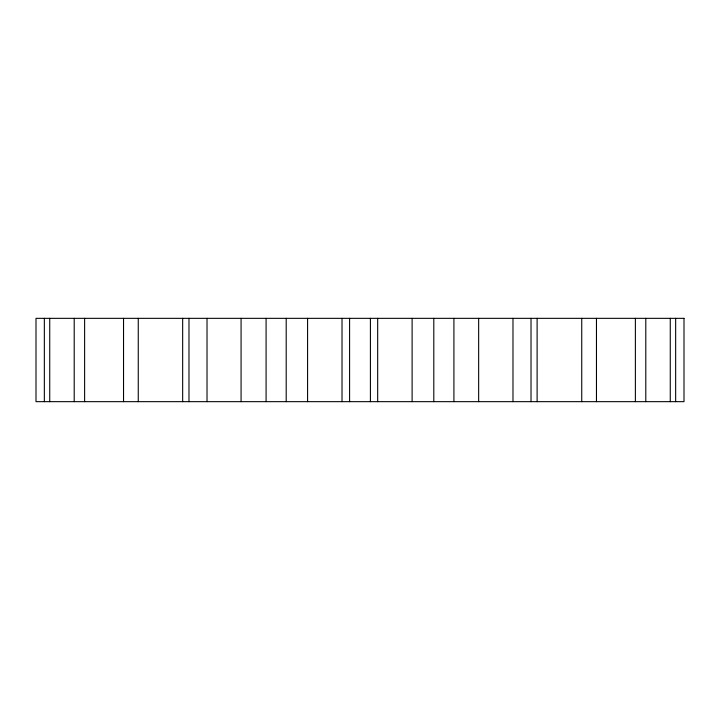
<?xml version="1.0" encoding="UTF-8"?>
<svg xmlns="http://www.w3.org/2000/svg" width="720" height="720" viewBox="0 0 720 720"><rect width="100%" height="100%" fill="white"/><g stroke="black" fill="none" stroke-linecap="round" stroke-linejoin="round"><path stroke-width="1.08" d="M675.657 318.339L675.657 401.661M670.266 318.339L670.266 401.661M645.795 318.339L645.795 401.661M635.382 318.339L635.382 401.661M596.466 318.339L596.466 401.661M581.742 318.339L581.742 401.661M537.111 318.339L537.111 401.661M531.018 318.339L531.018 401.661M512.982 318.339L512.982 401.661M478.656 318.339L478.656 401.661M453.915 318.339L453.915 401.661M433.8 318.339L433.8 401.661M412.11 318.339L412.11 401.661M377.676 318.339L377.676 401.661M370.413 318.339L370.413 401.661M349.587 318.339L349.587 401.661M342.018 318.339L342.018 401.661M307.584 318.339L307.584 401.661M286.2 318.339L286.2 401.661M266.085 318.339L266.085 401.661M241.074 318.339L241.074 401.661M207.018 318.339L207.018 401.661M188.982 318.339L188.982 401.661M182.664 318.339L182.664 401.661M138.258 318.339L138.258 401.661M123.534 318.339L123.534 401.661M84.618 318.339L84.618 401.661M74.205 318.339L74.205 401.661M49.734 318.339L49.734 401.661M44.343 318.339L44.343 401.661M684 318.339L36 318.339L36 401.661L684 401.661L684 318.339"/></g></svg>
